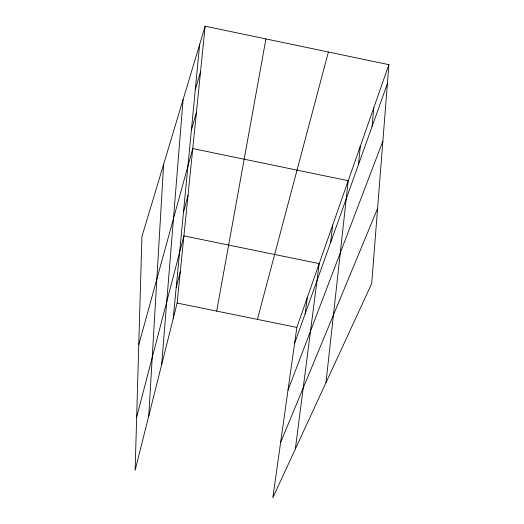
<?xml version="1.0" encoding="UTF-8"?>
<svg xmlns="http://www.w3.org/2000/svg" width="524" height="524" viewBox="0 0 524 524"><rect width="100%" height="100%" fill="white"/><g stroke="black" fill="none" stroke-linecap="round" stroke-linejoin="round"><path stroke-width="0.79" d="M148.764 415.971L163.626 164.34M388.88 64.662L371.693 283.628L272.814 497.8L296.839 327.415L388.88 64.662L205.139 26.2L141.912 236.599L135.12 470.29L177.125 303.055L205.139 26.2M161.661 364.612L183.086 99.586M372.066 126.533L373.776 107.774M173.195 318.697L199.657 44.435M358.436 164.68L360.309 146.216M325.98 382.644L348.224 180.714L192.753 148.574L138.768 344.746M330.579 242.638L332.701 225.045M295.346 449.002L319.188 263.605L183.917 235.892L136.666 417.117M305.099 313.948L307.333 297.455M216.694 311.105L265.93 38.927M176.188 287.676L180.315 271.53M257.402 319.391L328.397 52M183.452 212.423L188.031 195.282M191.391 130.09L196.434 112.215M195.282 89.774L200.535 71.677M294.593 343.358L387.387 83.65M287.997 390.144L382.88 141.08M280.615 442.472L377.588 208.473M177.125 303.055L296.839 327.415"/></g></svg>
